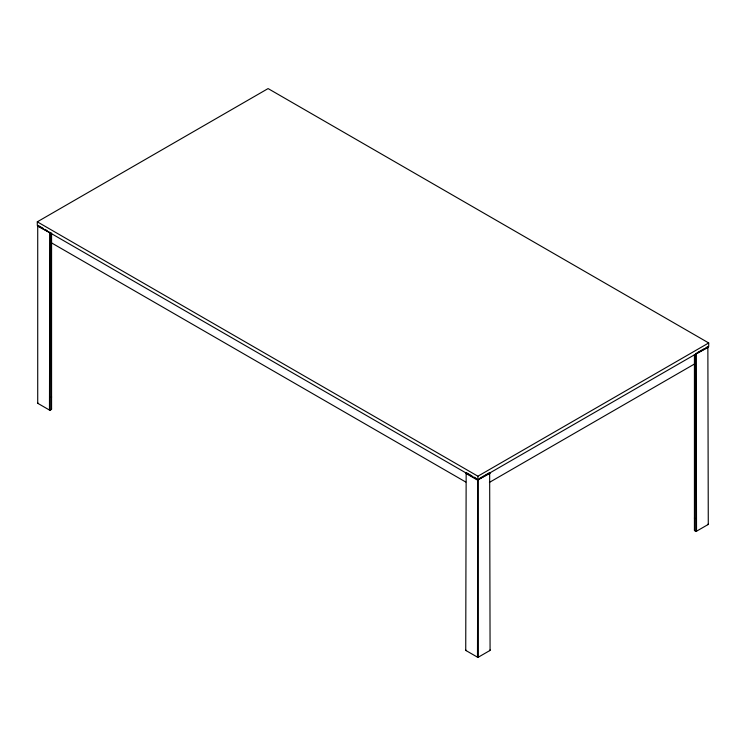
<?xml version="1.0" encoding="UTF-8"?>
<svg xmlns="http://www.w3.org/2000/svg" width="746" height="746" viewBox="0 0 746 746"><rect width="100%" height="100%" fill="white"/><g stroke="black" fill="none" stroke-linecap="round" stroke-linejoin="round"><path stroke-width="1.12" d="M51.567 396.741L51.148 397.469L51.567 397.226M51.148 409.582L51.567 408.855M472.031 475.967L466.157 472.572L465.737 473.3L477.487 480.079L490.075 473.3L489.656 472.572L479.865 478.223M489.656 650.643L490.075 649.915M695.692 354.098L696.111 353.371L696.531 531.199L695.692 531.199L695.692 354.098L708.28 347.319L707.861 346.592L705.903 347.72M707.861 524.662L708.28 523.934M37.3 221.823L268.094 88.578L708.7 342.955L708.7 346.592L477.906 479.837L37.3 225.46L37.3 221.823L477.906 476.209L708.7 342.955M466.157 472.572L465.737 650.4L477.906 657.422L490.075 650.4L489.656 472.572M697.09 352.811L703.944 348.848M489.413 482.401L695.011 363.703M50.308 232.966L49.889 232.239L49.469 410.067L50.308 410.067L50.308 232.966L37.72 226.187L38.139 225.46L43.035 228.285M707.861 346.592L708.28 524.419L696.111 531.441L694.433 530.471L694.433 354.536M694.433 518.358L694.852 518.601L694.433 517.873M44.993 229.414L46.951 230.542M473.99 477.095L475.948 478.223M50.989 242.571L465.802 482.056M694.433 529.996L694.852 530.714M465.737 649.915L466.157 650.643M37.72 402.803L38.139 403.53M477.906 476.209L477.906 479.837M51.567 232.92L51.567 409.34L49.889 410.309L37.72 403.288L37.72 225.702M477.906 479.352L477.487 657.179L478.326 657.179L477.906 479.352"/></g></svg>
